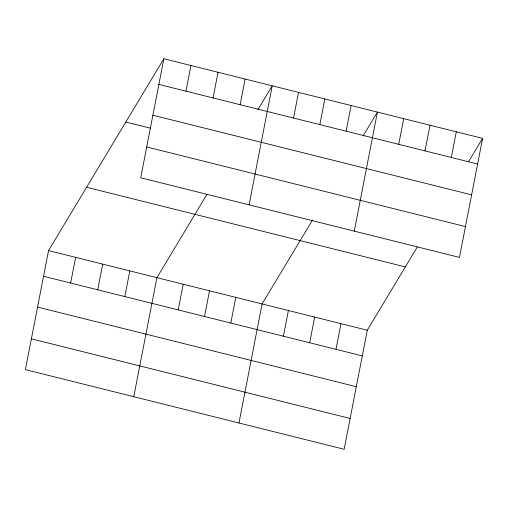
<?xml version="1.0" encoding="UTF-8"?>
<svg xmlns="http://www.w3.org/2000/svg" width="508" height="508" viewBox="0 0 508 508"><rect width="100%" height="100%" fill="white"/><g stroke="black" fill="none" stroke-linecap="round" stroke-linejoin="round"><path stroke-width="0.76" d="M163.862 58.731L140.722 177.781L459.461 257.41L482.6 138.36L163.862 58.731L48.539 250.59L25.4 369.64L344.138 449.269L367.278 330.219L417.335 246.939M70.644 283.039L75.635 257.359M97.733 289.808L102.724 264.128M124.828 296.577L129.819 270.897M185.966 91.173L190.957 65.494M133.769 396.716L156.915 277.666L206.972 194.38M213.055 97.942L218.046 72.263M178.219 309.912L183.21 284.232M240.151 104.712L245.142 79.032M204.514 316.484L209.506 290.805M249.091 204.851L272.231 85.801L257.867 109.709M230.81 323.05L235.801 297.377M293.535 118.047L298.526 92.373M238.957 422.993L262.096 303.943L312.553 219.996M319.837 124.619L324.828 98.939M283.401 336.188L288.392 310.515M346.132 131.191L351.123 105.512M309.696 342.76L314.687 317.081M354.273 231.134L377.419 112.078L363.049 135.985M335.991 349.326L340.982 323.653M398.723 144.329L403.714 118.65M425.018 150.895L430.009 125.216M451.314 157.467L456.305 131.788M468.617 161.614L482.6 138.36M158.871 84.404L477.609 164.033M152.883 115.221L471.621 194.85M125.806 122.041L150.641 128.245M146.71 146.964L465.449 226.593M86.595 187.274L405.333 266.903M48.539 250.59L367.278 330.219M43.548 276.269L362.287 355.898M37.56 307.086L356.299 386.709M31.388 338.83L350.126 418.459"/></g></svg>
